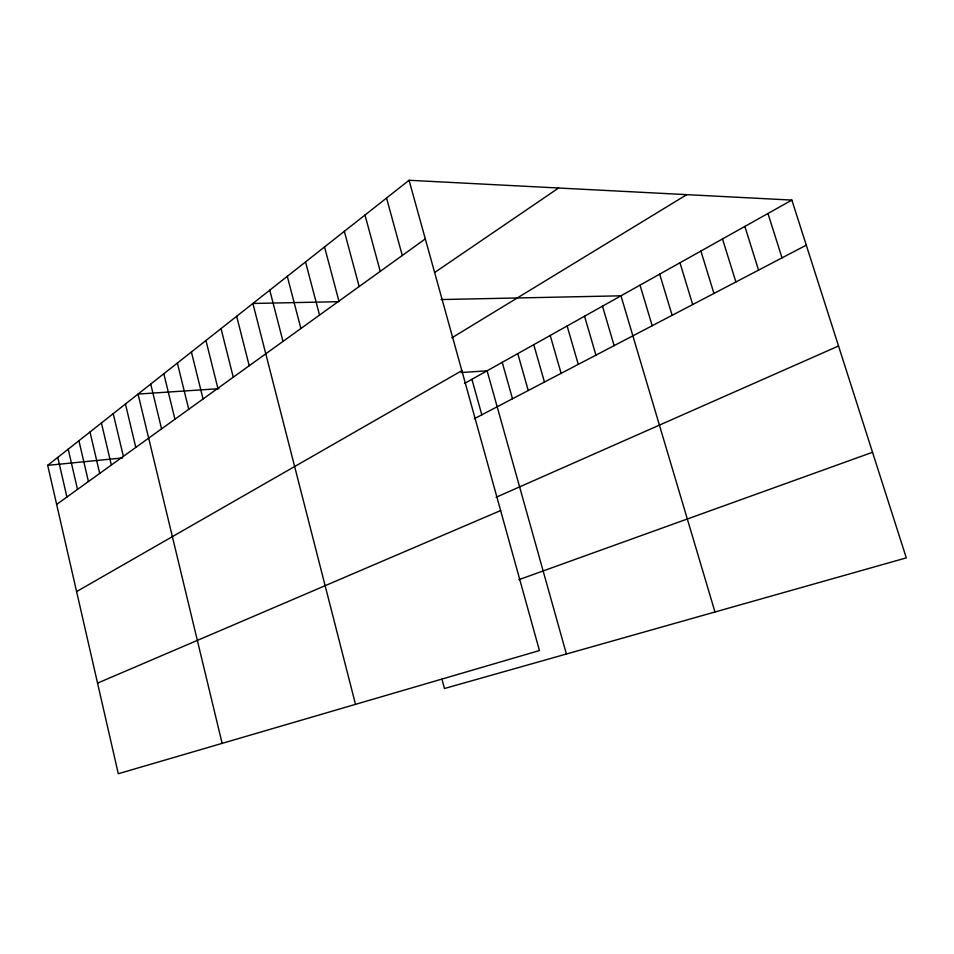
<?xml version="1.0" encoding="UTF-8"?>
<svg xmlns="http://www.w3.org/2000/svg" width="954" height="954" viewBox="0 0 954 954"><rect width="100%" height="100%" fill="white"/><g stroke="black" fill="none" stroke-linecap="round" stroke-linejoin="round"><path stroke-width="1.43" d="M409.063 180.27L539.439 650.556L118.296 773.73L47.7 465.349L409.063 180.27L791.868 200.09L906.3 557.875L444.457 688.514L441.952 679.105M56.644 504.427L425.317 238.894M435.131 272.176L558.591 188.01M451.85 337.847L686.761 194.652M76.594 591.575L461.843 370.653M464.562 383.436L791.868 200.09M474.329 418.711L806.285 245.178M496.104 497.272L838.53 345.992M97.558 683.124L500.635 510.557M518.94 579.662L872.528 452.279M47.7 465.349L122.601 457.932M218.931 388.683L138.056 394.074L222.127 743.357M461.032 372.549L487.1 370.808L566.402 654.015M338.503 301.691L252.893 303.467L355.508 704.35M441.082 299.556L620.971 295.812L714.975 611.991M767.958 213.481L782.018 257.854M744.859 226.42L758.561 270.125M722.512 238.941L735.892 281.979M700.892 251.045L713.95 293.45M679.963 262.779L692.699 304.553M659.679 274.132L672.129 315.309M640.027 285.139L652.202 325.731M602.487 306.174L614.126 345.634M584.552 316.227L595.928 355.138M567.129 325.982L578.267 364.368M550.208 335.462L561.119 373.336M533.763 344.668L544.448 382.053M517.772 353.624L528.254 390.52M502.221 362.341L512.489 398.76M471.932 379.298L481.806 414.799M386.537 198.038L402.29 255.481M364.988 215.044L380.252 271.353M344.334 231.333L359.157 286.558M324.539 246.955L338.932 301.118M305.542 261.933L319.53 315.094M287.297 276.326L300.892 328.51M269.767 290.159L282.992 341.401M236.664 316.275L249.221 365.728M221.03 328.617L233.265 377.224M205.945 340.506L217.882 388.302M191.408 351.978L203.059 398.975M177.372 363.045L188.737 409.29M163.814 373.741L174.928 419.235M150.72 384.08L161.572 428.847M125.439 404.019L135.802 447.414M113.228 413.654L123.376 456.358M101.422 422.968L111.344 465.027M89.998 431.983L99.705 473.411M78.92 440.712L88.436 481.531M68.199 449.179L77.512 489.402M57.789 457.383L66.911 497.022"/></g></svg>
